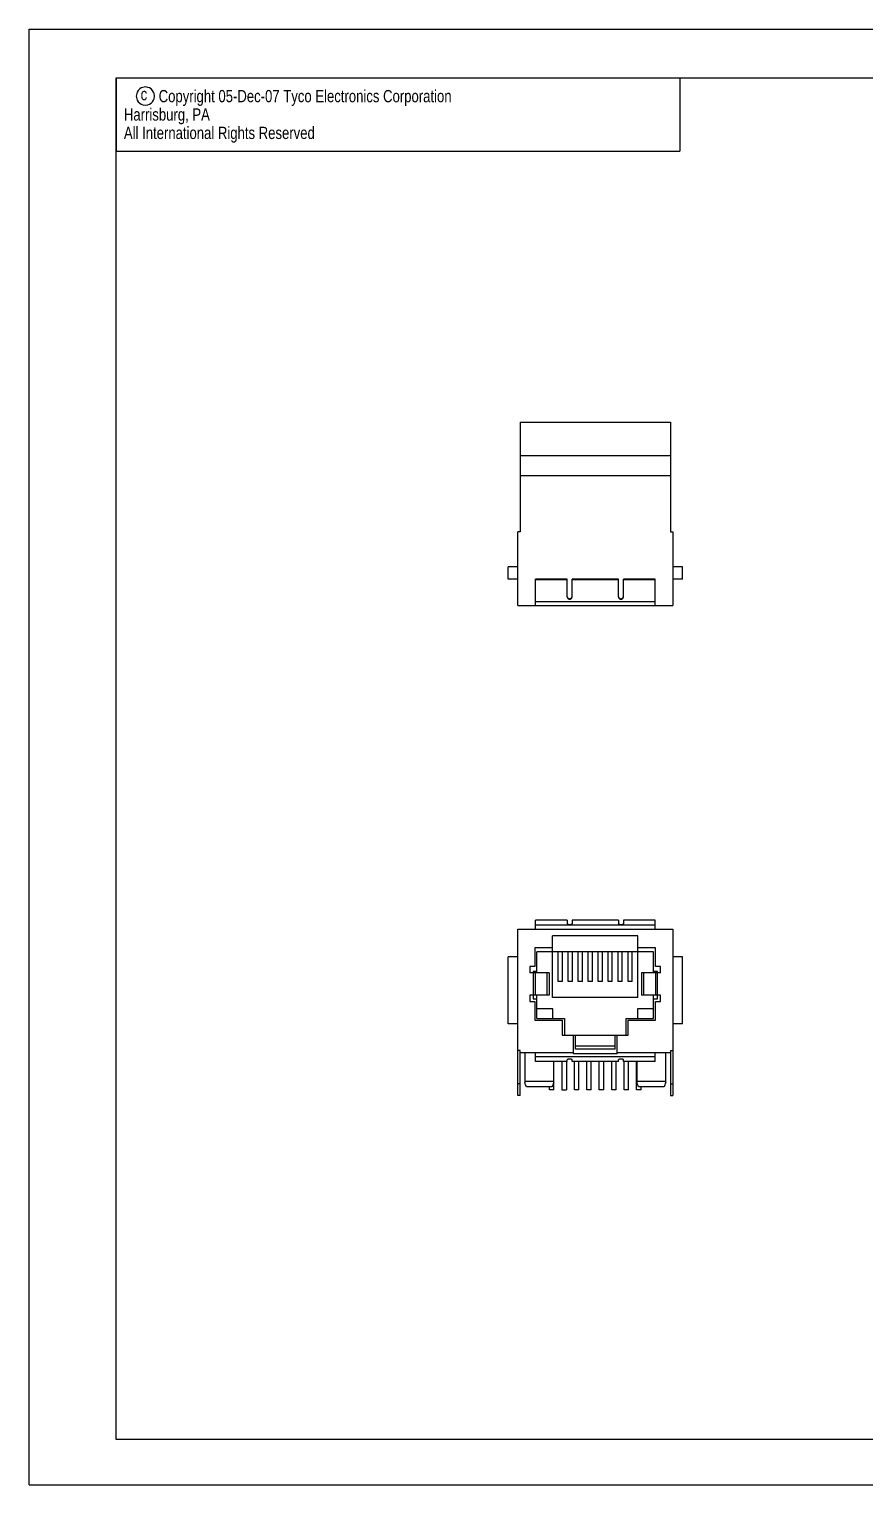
# Model space of a CAD drawing. Extents: x 0 to 420, y 0 to 297.
# Drawn here: x 0 to 170.5, y 0 to 297 of the extents above; entities that cross this region are included whole.
import ezdxf

# ---------------------------------------------------------------- set-up
doc = ezdxf.new("R2010")
doc.units = 0
doc.header["$LTSCALE"] = 23.1
doc.layers.get('0').update_dxf_attribs({"linetype": 'CONTINUOUS'})
doc.styles.get("Standard").update_dxf_attribs({"font": 'txt', "width": 0.95})

msp = doc.modelspace()

# ---------------------------------------------------------------- linework, layer by layer
at = {"color": 7, "linetype": 'CONTINUOUS'}
for p, q in [((0, 0), (0, 297)), ((0, 297), (420, 297)), ((17.78, 9.23), (17.78, 287.08)), ((17.78, 287.08), (409.21, 287.08)), ((100.18, 216.78), (100.18, 194.42)), ((100.18, 216.78), (130.82, 216.78)), ((130.82, 216.78), (130.82, 194.42)), ((100.18, 210.01), (130.82, 210.01)), ((100.18, 205.96), (130.82, 205.96)), ((99.69, 179.44), (99.69, 194.42)), ((100.18, 194.42), (99.69, 194.42)), ((130.82, 194.42), (131.31, 194.42)), ((131.31, 194.42), (131.31, 179.44)), ((97.72, 184.78), (97.72, 187.32)), ((99.69, 187.32), (97.72, 187.32)), ((133.28, 187.32), (131.31, 187.32)), ((133.28, 184.78), (133.28, 187.32)), ((99.69, 184.78), (97.72, 184.78)), ((103.31, 179.44), (103.31, 184.77)), ((109.76, 184.77), (103.31, 184.77)), ((109.76, 184.67), (103.31, 184.67)), ((109.76, 181.19), (109.76, 184.77)), ((120.22, 184.77), (110.78, 184.77)), ((110.78, 181.19), (110.78, 184.77)), ((120.22, 184.67), (110.78, 184.67)), ((120.22, 181.19), (120.22, 184.77)), ((127.69, 184.77), (121.24, 184.77)), ((121.24, 181.19), (121.24, 184.77)), ((127.69, 184.67), (121.24, 184.67)), ((127.69, 179.44), (127.69, 184.77)), ((133.28, 184.78), (131.31, 184.78)), ((99.69, 179.44), (131.31, 179.44)), ((127.69, 180.15), (103.31, 180.15)), ((99.69, 79.44), (99.69, 113.35)), ((99.69, 113.35), (131.31, 113.35)), ((103.31, 113.35), (103.31, 115.18)), ((109.76, 115.18), (103.31, 115.18)), ((127.69, 114.22), (103.31, 114.22)), ((109.76, 115.18), (109.76, 114.44)), ((110.78, 115.18), (110.78, 114.44)), ((120.22, 115.18), (110.78, 115.18)), ((120.22, 115.18), (120.22, 114.44)), ((121.24, 115.18), (121.24, 114.44)), ((127.69, 115.18), (121.24, 115.18)), ((127.69, 113.35), (127.69, 115.18)), ((131.31, 113.35), (131.31, 79.44)), ((106.79, 99.43), (106.79, 112.03)), ((124.21, 112.03), (106.79, 112.03)), ((124.21, 99.43), (124.21, 112.03)), ((97.72, 94.05), (97.72, 107.76)), ((99.69, 107.76), (97.72, 107.76)), ((103.18, 109.54), (103.18, 105.73)), ((106.79, 109.54), (103.18, 109.54)), ((103.59, 104.46), (103.59, 108.78)), ((127.41, 108.78), (103.59, 108.78)), ((107.96, 102.67), (107.96, 108.78)), ((108.82, 102.67), (108.82, 108.78)), ((109.99, 102.67), (109.99, 108.78)), ((110.85, 102.67), (110.85, 108.78)), ((112.02, 102.67), (112.02, 108.78)), ((112.88, 102.67), (112.88, 108.78)), ((114.05, 102.67), (114.05, 108.78)), ((114.92, 102.67), (114.92, 108.78)), ((116.08, 102.67), (116.08, 108.78)), ((116.95, 102.67), (116.95, 108.78)), ((118.12, 102.67), (118.12, 108.78)), ((118.98, 102.67), (118.98, 108.78)), ((120.15, 102.67), (120.15, 108.78)), ((121.01, 102.67), (121.01, 108.78)), ((122.18, 102.67), (122.18, 108.78)), ((123.04, 102.67), (123.04, 108.78)), ((127.82, 109.54), (124.21, 109.54)), ((127.41, 104.46), (127.41, 108.78)), ((127.82, 105.73), (127.82, 109.54)), ((133.28, 107.76), (131.31, 107.76)), ((133.28, 94.05), (133.28, 107.76)), ((102.17, 105.73), (102.17, 104.46)), ((103.18, 105.73), (102.17, 105.73)), ((106.1, 104.46), (102.17, 104.46)), ((102.8, 104.77), (102.8, 99.18)), ((103.59, 104.77), (102.8, 104.77)), ((103.24, 104.46), (103.24, 99.89)), ((105.63, 104.46), (105.63, 99.89)), ((106.1, 104.46), (106.1, 99.89)), ((128.84, 104.46), (124.9, 104.46)), ((124.9, 104.46), (124.9, 99.89)), ((125.37, 104.46), (125.37, 99.89)), ((128.2, 104.77), (127.41, 104.77)), ((127.76, 104.46), (127.76, 99.89)), ((128.84, 105.73), (127.82, 105.73)), ((128.2, 99.18), (128.2, 104.77)), ((128.84, 104.46), (128.84, 105.73)), ((108.82, 102.67), (107.96, 102.67)), ((110.85, 102.67), (109.99, 102.67)), ((112.88, 102.67), (112.02, 102.67)), ((114.92, 102.67), (114.05, 102.67)), ((116.95, 102.67), (116.08, 102.67)), ((118.98, 102.67), (118.12, 102.67)), ((121.01, 102.67), (120.15, 102.67)), ((123.04, 102.67), (122.18, 102.67)), ((102.17, 99.89), (102.17, 98.62)), ((106.1, 99.89), (102.17, 99.89)), ((102.17, 98.62), (103.18, 98.62)), ((102.8, 99.18), (103.59, 99.18)), ((103.18, 98.62), (103.18, 94.81)), ((103.59, 95.12), (103.59, 99.89)), ((124.21, 99.43), (106.79, 99.43)), ((128.84, 99.89), (124.9, 99.89)), ((127.41, 95.12), (127.41, 99.89)), ((127.41, 99.18), (128.2, 99.18)), ((127.82, 98.62), (128.84, 98.62)), ((127.82, 94.81), (127.82, 98.62)), ((128.84, 98.62), (128.84, 99.89)), ((106.86, 97.15), (103.59, 97.15)), ((103.59, 95.12), (109.2, 95.12)), ((106.86, 95.12), (106.86, 97.15)), ((109.2, 95.12), (109.2, 91.76)), ((121.8, 95.12), (127.41, 95.12)), ((121.8, 91.76), (121.8, 95.12)), ((127.41, 97.15), (124.14, 97.15)), ((124.14, 97.15), (124.14, 95.12)), ((99.69, 94.05), (97.72, 94.05)), ((103.18, 94.81), (108.77, 94.81)), ((108.77, 94.81), (108.77, 91.76)), ((122.23, 94.81), (127.82, 94.81)), ((122.23, 91.76), (122.23, 94.81)), ((133.28, 94.05), (131.31, 94.05)), ((108.77, 91.76), (122.23, 91.76)), ((111.06, 87.95), (111.06, 91.76)), ((111.44, 88.86), (111.44, 91.76)), ((119.56, 89.48), (111.44, 89.48)), ((119.56, 88.86), (119.56, 91.76)), ((119.94, 87.95), (119.94, 91.76)), ((100.18, 88.59), (99.69, 88.59)), ((100.18, 79.44), (100.18, 88.59)), ((100.18, 88.21), (111.06, 88.21)), ((101.12, 88.21), (101.12, 82.08)), ((103.31, 86.38), (103.31, 88.21)), ((127.69, 87.34), (103.31, 87.34)), ((109.76, 86.38), (103.31, 86.38)), ((107.02, 82.08), (107.02, 86.38)), ((107.07, 80.59), (107.07, 86.38)), ((108.69, 86.38), (108.69, 80.59)), ((109.61, 86.38), (109.61, 80.59)), ((109.76, 86.38), (109.76, 86.75)), ((110.78, 86.38), (110.78, 86.75)), ((120.22, 86.38), (110.78, 86.38)), ((119.94, 87.95), (111.06, 87.95)), ((111.23, 80.59), (111.23, 86.38)), ((119.56, 88.86), (111.44, 88.86)), ((112.15, 80.59), (112.15, 86.38)), ((113.77, 80.59), (113.77, 86.38)), ((114.69, 80.59), (114.69, 86.38)), ((116.31, 80.59), (116.31, 86.38)), ((117.23, 80.59), (117.23, 86.38)), ((118.85, 80.59), (118.85, 86.38)), ((119.77, 80.59), (119.77, 86.38)), ((119.94, 88.21), (130.82, 88.21)), ((120.22, 86.38), (120.22, 86.75)), ((121.24, 86.38), (121.24, 86.75)), ((127.69, 86.38), (121.24, 86.38)), ((121.39, 80.59), (121.39, 86.38)), ((122.31, 80.59), (122.31, 86.38)), ((123.93, 80.59), (123.93, 86.38)), ((123.98, 86.38), (123.98, 82.08)), ((127.69, 86.38), (127.69, 88.21)), ((129.88, 82.08), (129.88, 88.21)), ((130.82, 88.59), (131.31, 88.59)), ((130.82, 88.59), (130.82, 79.44)), ((100.18, 81.81), (99.69, 81.81)), ((101.12, 82.38), (107.02, 82.38)), ((106.67, 81.2), (101.47, 81.2)), ((106.15, 80.59), (106.15, 81.2)), ((107.07, 80.59), (106.15, 80.59)), ((108.69, 80.59), (109.61, 80.59)), ((112.15, 80.59), (111.23, 80.59)), ((114.69, 80.59), (113.77, 80.59)), ((117.23, 80.59), (116.31, 80.59)), ((119.77, 80.59), (118.85, 80.59)), ((122.31, 80.59), (121.39, 80.59)), ((124.85, 80.59), (123.93, 80.59)), ((123.98, 82.38), (129.88, 82.38)), ((129.53, 81.2), (124.33, 81.2)), ((124.85, 80.59), (124.85, 81.2)), ((130.82, 81.81), (131.31, 81.81)), ((100.18, 79.44), (99.69, 79.44)), ((130.82, 79.44), (131.31, 79.44)), ((409.21, 9.23), (17.78, 9.23)), ((30.48, 9.23), (17.78, 9.23)), ((0, 0), (420, 0))]:
    msp.add_line(p, q, dxfattribs=at)
at = {"color": 2, "linetype": 'CONTINUOUS'}
for p, q in [((17.78, 287.08), (132.78, 287.08)), ((17.78, 287.08), (17.78, 272.08)), ((132.78, 287.08), (132.78, 272.08)), ((17.78, 272.08), (132.78, 272.08))]:
    msp.add_line(p, q, dxfattribs=at)
msp.add_lwpolyline([(21.85, 283.33), (21.95, 282.81), (22.05, 282.5), (22.26, 282.19), (22.58, 281.88), (22.89, 281.67), (23.2, 281.56), (23.72, 281.46), (24.24, 281.56), (24.55, 281.67), (24.87, 281.88), (25.18, 282.19), (25.39, 282.5), (25.49, 282.81), (25.6, 283.33), (25.49, 283.86), (25.39, 284.17), (25.18, 284.48), (24.87, 284.79), (24.55, 285), (24.24, 285.11), (23.72, 285.21), (23.2, 285.11), (22.89, 285), (22.58, 284.79), (22.26, 284.48), (22.05, 284.17), (21.95, 283.86), (21.85, 283.33)], dxfattribs=at)
at = {"color": 7, "linetype": 'CONTINUOUS'}
for points, knots in [([(109.76, 181.19), (109.76, 181.13), (109.78, 181.02), (109.87, 180.86), (110.01, 180.75), (110.18, 180.69), (110.36, 180.69), (110.53, 180.75), (110.66, 180.86), (110.75, 181.02), (110.78, 181.13), (110.78, 181.19)], [0, 0, 0, 0, 0.109955, 0.220454, 0.331782, 0.443832, 0.556168, 0.668218, 0.779546, 0.890045, 1, 1, 1, 1]), ([(109.77, 181.19), (109.78, 181.17), (109.8, 181.09), (109.87, 180.97), (110.01, 180.85), (110.18, 180.79), (110.36, 180.79), (110.53, 180.85), (110.66, 180.97), (110.74, 181.09), (110.76, 181.17), (110.76, 181.19)], [0, 0, 0, 0, 0.051634, 0.178656, 0.306629, 0.435434, 0.564566, 0.693371, 0.821344, 0.948366, 1, 1, 1, 1]), ([(120.22, 181.19), (120.22, 181.13), (120.25, 181.02), (120.34, 180.86), (120.47, 180.75), (120.64, 180.69), (120.82, 180.69), (120.99, 180.75), (121.13, 180.86), (121.22, 181.02), (121.24, 181.13), (121.24, 181.19)], [0, 0, 0, 0, 0.109955, 0.220454, 0.331782, 0.443832, 0.556168, 0.668218, 0.779546, 0.890045, 1, 1, 1, 1]), ([(120.24, 181.19), (120.24, 181.17), (120.26, 181.09), (120.34, 180.97), (120.47, 180.85), (120.64, 180.79), (120.82, 180.79), (120.99, 180.85), (121.13, 180.97), (121.2, 181.09), (121.22, 181.17), (121.23, 181.19)], [0, 0, 0, 0, 0.051634, 0.178656, 0.306629, 0.435434, 0.564566, 0.693371, 0.821344, 0.948366, 1, 1, 1, 1]), ([(109.76, 114.44), (109.76, 114.43), (109.81, 114.39), (109.89, 114.37), (110.02, 114.35), (110.18, 114.34), (110.35, 114.34), (110.51, 114.35), (110.64, 114.37), (110.73, 114.39), (110.78, 114.43), (110.78, 114.44)], [0, 0, 0, 0, 0.044451, 0.132439, 0.261187, 0.417216, 0.582784, 0.738813, 0.867561, 0.955549, 1, 1, 1, 1]), ([(120.22, 114.44), (120.22, 114.43), (120.27, 114.39), (120.36, 114.37), (120.49, 114.35), (120.65, 114.34), (120.82, 114.34), (120.98, 114.35), (121.11, 114.37), (121.19, 114.39), (121.24, 114.43), (121.24, 114.44)], [0, 0, 0, 0, 0.044451, 0.132439, 0.261187, 0.417216, 0.582784, 0.738813, 0.867561, 0.955549, 1, 1, 1, 1]), ([(110.78, 86.75), (110.78, 86.76), (110.73, 86.8), (110.64, 86.82), (110.51, 86.84), (110.35, 86.85), (110.18, 86.85), (110.02, 86.84), (109.89, 86.82), (109.81, 86.8), (109.76, 86.76), (109.76, 86.75)], [0, 0, 0, 0, 0.044451, 0.132439, 0.261187, 0.417216, 0.582784, 0.738813, 0.867561, 0.955549, 1, 1, 1, 1]), ([(121.24, 86.75), (121.24, 86.76), (121.19, 86.8), (121.11, 86.82), (120.98, 86.84), (120.82, 86.85), (120.65, 86.85), (120.49, 86.84), (120.36, 86.82), (120.27, 86.8), (120.22, 86.76), (120.22, 86.75)], [0, 0, 0, 0, 0.044451, 0.132439, 0.261187, 0.417216, 0.582784, 0.738813, 0.867561, 0.955549, 1, 1, 1, 1]), ([(101.47, 81.2), (101.41, 81.34), (101.3, 81.64), (101.18, 81.93), (101.12, 82.08)], [0, 0, 0, 0, 0.49514, 1, 1, 1, 1]), ([(107.02, 82.08), (106.96, 81.93), (106.84, 81.64), (106.73, 81.34), (106.67, 81.2)], [0, 0, 0, 0, 0.504552, 1, 1, 1, 1]), ([(124.33, 81.2), (124.27, 81.34), (124.16, 81.64), (124.04, 81.93), (123.98, 82.08)], [0, 0, 0, 0, 0.49514, 1, 1, 1, 1]), ([(129.88, 82.08), (129.82, 81.93), (129.7, 81.64), (129.59, 81.34), (129.53, 81.2)], [0, 0, 0, 0, 0.504552, 1, 1, 1, 1])]:
    msp.add_open_spline(points, degree=3, knots=knots, dxfattribs=at)

# ---------------------------------------------------------------- texts
at = {"color": 2, "linetype": 'CONTINUOUS', "width": 0.8}
for s, p in [('c', (22.75, 282.48)), ('Copyright 05-Dec-07 Tyco Electronics Corporation', (26.43, 282.08)), ('  Harrisburg, PA', (17.85, 278.33)), ('  All International Rights Reserved', (17.85, 274.58))]:
    msp.add_text(s, height=2.5, dxfattribs=at).set_placement(p)

doc.saveas('drawing.dxf')
